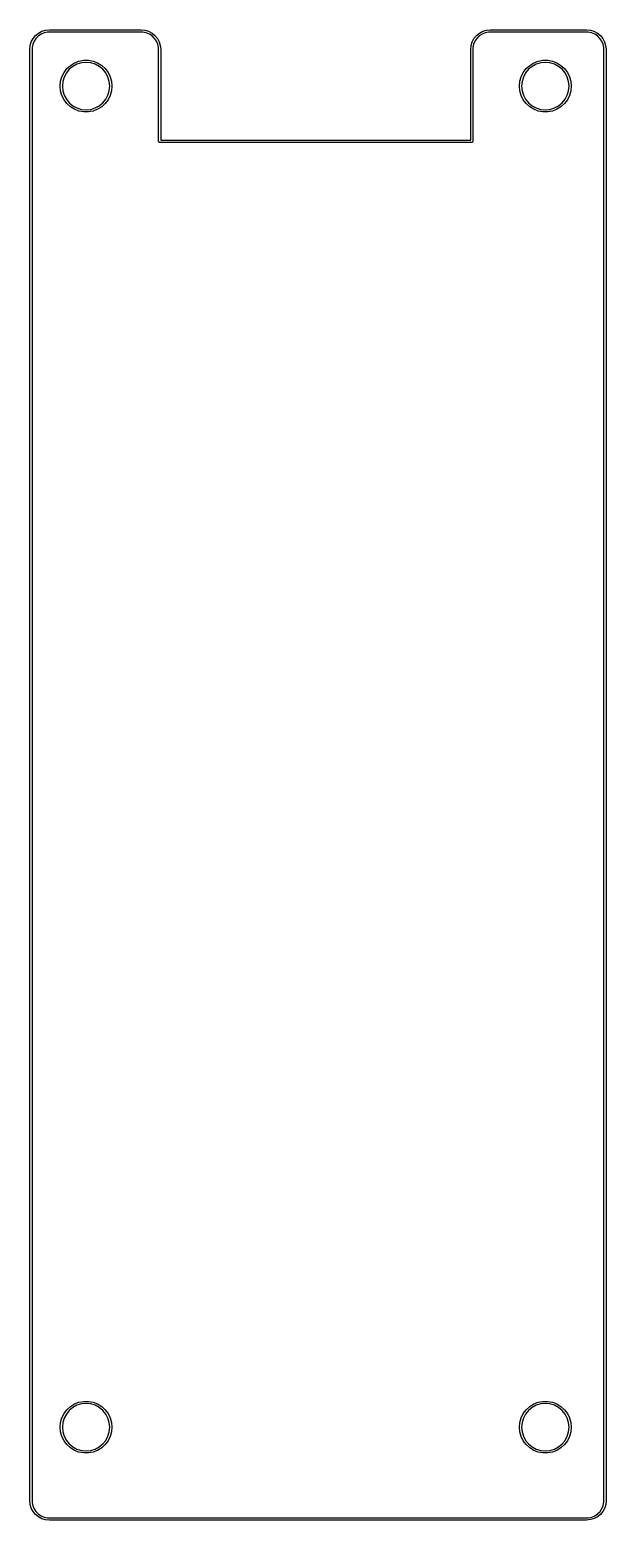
# Model space of a CAD drawing. Extents: x 124.3 to 149.2, y -132.6 to -68.2.
import ezdxf

# ---------------------------------------------------------------- set-up
doc = ezdxf.new("R2010")
doc.units = 0
doc.layers.add('BLACK', color=7, linetype='CONTINUOUS')

msp = doc.modelspace()

# ---------------------------------------------------------------- linework, layer by layer
at = {"layer": 'BLACK', "linetype": 'CONTINUOUS'}
for p, q in [((124.719, -68.2984), (124.865, -68.2204)), ((124.865, -68.2204), (125.023, -68.1724)), ((125.114, -68.2562), (124.971, -68.2848)), ((125.023, -68.1724), (125.188, -68.1562)), ((125.188, -68.2562), (125.114, -68.2562)), ((125.188, -68.1562), (125.188, -68.1562)), ((125.188, -68.1562), (125.188, -68.1562)), ((125.188, -68.1562), (129.156, -68.1562)), ((129.156, -68.2562), (125.188, -68.2562)), ((129.156, -68.1562), (129.321, -68.1724)), ((129.23, -68.2562), (129.156, -68.2562)), ((129.373, -68.2848), (129.23, -68.2562)), ((129.321, -68.1724), (129.479, -68.2204)), ((129.479, -68.2204), (129.625, -68.2984)), ((143.769, -68.2984), (143.915, -68.2204)), ((143.915, -68.2204), (144.073, -68.1724)), ((144.164, -68.2562), (144.021, -68.2848)), ((144.073, -68.1724), (144.238, -68.1562)), ((144.238, -68.2562), (144.164, -68.2562)), ((144.238, -68.1562), (144.238, -68.1562)), ((144.238, -68.1562), (144.238, -68.1562)), ((144.238, -68.1562), (148.4, -68.1562)), ((148.4, -68.2562), (144.238, -68.2562)), ((148.4, -68.1562), (148.4, -68.1562)), ((148.4, -68.1562), (148.4, -68.1562)), ((148.4, -68.1562), (148.565, -68.1724)), ((148.473, -68.2562), (148.4, -68.2562)), ((148.617, -68.2848), (148.473, -68.2562)), ((148.565, -68.1724), (148.723, -68.2205)), ((148.723, -68.2205), (148.869, -68.2984)), ((124.344, -68.9999), (124.36, -68.8353)), ((124.36, -68.8353), (124.408, -68.6771)), ((124.408, -68.6771), (124.486, -68.5312)), ((124.472, -68.783), (124.444, -68.9267)), ((124.528, -68.6477), (124.472, -68.783)), ((124.486, -68.5312), (124.591, -68.4033)), ((124.61, -68.5259), (124.528, -68.6477)), ((124.591, -68.4033), (124.719, -68.2984)), ((124.713, -68.4223), (124.61, -68.5259)), ((124.835, -68.3409), (124.713, -68.4223)), ((124.971, -68.2848), (124.835, -68.3409)), ((129.509, -68.3408), (129.373, -68.2848)), ((129.63, -68.4222), (129.509, -68.3408)), ((129.625, -68.2984), (129.753, -68.4033)), ((129.734, -68.5258), (129.63, -68.4222)), ((129.815, -68.6477), (129.734, -68.5258)), ((129.753, -68.4033), (129.858, -68.5312)), ((129.871, -68.783), (129.815, -68.6477)), ((129.858, -68.5312), (129.936, -68.6771)), ((129.9, -68.9267), (129.871, -68.783)), ((129.936, -68.6771), (129.984, -68.8353)), ((129.984, -68.8353), (130, -68.9998)), ((143.394, -68.9999), (143.41, -68.8353)), ((143.41, -68.8353), (143.458, -68.6771)), ((143.458, -68.6771), (143.536, -68.5312)), ((143.522, -68.783), (143.494, -68.9267)), ((143.578, -68.6477), (143.522, -68.783)), ((143.536, -68.5312), (143.641, -68.4033)), ((143.66, -68.5259), (143.578, -68.6477)), ((143.641, -68.4033), (143.769, -68.2984)), ((143.763, -68.4223), (143.66, -68.5259)), ((143.885, -68.3409), (143.763, -68.4223)), ((144.021, -68.2848), (143.885, -68.3409)), ((148.752, -68.3409), (148.617, -68.2848)), ((148.874, -68.4223), (148.752, -68.3409)), ((148.869, -68.2984), (148.997, -68.4034)), ((148.978, -68.5259), (148.874, -68.4223)), ((149.059, -68.6477), (148.978, -68.5259)), ((148.997, -68.4034), (149.101, -68.5312)), ((149.115, -68.783), (149.059, -68.6477)), ((149.101, -68.5312), (149.179, -68.6771)), ((149.144, -68.9267), (149.115, -68.783)), ((149.179, -68.6771), (149.227, -68.8353)), ((149.227, -68.8353), (149.244, -68.9998)), ((124.344, -131.706), (124.344, -68.9999)), ((124.344, -68.9999), (124.344, -68.9999)), ((124.344, -68.9999), (124.344, -68.9999)), ((124.444, -68.9267), (124.444, -68.9999)), ((124.444, -68.9999), (124.444, -131.706)), ((126.276, -69.5849), (126.469, -69.5102)), ((126.469, -69.5102), (126.672, -69.4722)), ((126.672, -69.4722), (126.878, -69.4722)), ((126.878, -69.4722), (127.082, -69.5102)), ((127.082, -69.5102), (127.274, -69.5849)), ((129.9, -68.9999), (129.9, -68.9267)), ((129.9, -72.9687), (129.9, -68.9999)), ((129.9, -68.9999), (129.9, -68.9999)), ((129.9, -68.9999), (129.9, -68.9999)), ((129.9, -68.9999), (129.9, -68.9999)), ((130, -68.9998), (130, -68.9999)), ((130, -68.9999), (130, -72.9187)), ((143.394, -72.9187), (143.394, -68.9999)), ((143.394, -68.9999), (143.394, -68.9999)), ((143.394, -68.9999), (143.394, -68.9999)), ((143.494, -68.9267), (143.494, -68.9999)), ((143.494, -68.9999), (143.494, -72.9687)), ((146.12, -69.5849), (146.312, -69.5102)), ((146.312, -69.5102), (146.515, -69.4722)), ((146.515, -69.4722), (146.722, -69.4722)), ((146.722, -69.4722), (146.925, -69.5102)), ((146.925, -69.5102), (147.118, -69.5849)), ((149.144, -69), (149.144, -68.9267)), ((149.15, -131.7), (149.144, -69)), ((149.144, -69), (149.144, -69)), ((149.144, -69), (149.144, -69)), ((149.144, -69), (149.144, -69)), ((149.244, -68.9998), (149.244, -68.9999)), ((149.244, -68.9999), (149.25, -131.7)), ((125.674, -70.3817), (125.731, -70.1829)), ((125.731, -70.1829), (125.823, -69.9978)), ((125.823, -69.9978), (125.947, -69.8329)), ((125.923, -70.018), (125.828, -70.1952)), ((126.05, -69.8627), (125.923, -70.018)), ((125.947, -69.8329), (126.1, -69.6937)), ((126.206, -69.7352), (126.05, -69.8627)), ((126.1, -69.6937), (126.276, -69.5849)), ((126.383, -69.6405), (126.206, -69.7352)), ((126.575, -69.5822), (126.383, -69.6405)), ((126.775, -69.5625), (126.575, -69.5822)), ((126.975, -69.5822), (126.775, -69.5625)), ((127.167, -69.6405), (126.975, -69.5822)), ((127.344, -69.7352), (127.167, -69.6405)), ((127.274, -69.5849), (127.45, -69.6937)), ((127.5, -69.8627), (127.344, -69.7352)), ((127.45, -69.6937), (127.603, -69.8329)), ((127.627, -70.018), (127.5, -69.8627)), ((127.603, -69.8329), (127.727, -69.9978)), ((127.722, -70.1952), (127.627, -70.018)), ((127.727, -69.9978), (127.819, -70.1829)), ((127.819, -70.1829), (127.876, -70.3817)), ((145.518, -70.3817), (145.574, -70.1829)), ((145.574, -70.1829), (145.667, -69.9978)), ((145.667, -69.9978), (145.791, -69.8329)), ((145.767, -70.018), (145.672, -70.1952)), ((145.894, -69.8627), (145.767, -70.018)), ((145.791, -69.8329), (145.944, -69.6937)), ((146.049, -69.7352), (145.894, -69.8627)), ((145.944, -69.6937), (146.12, -69.5849)), ((146.227, -69.6405), (146.049, -69.7352)), ((146.419, -69.5822), (146.227, -69.6405)), ((146.619, -69.5625), (146.419, -69.5822)), ((146.819, -69.5822), (146.619, -69.5625)), ((147.011, -69.6405), (146.819, -69.5822)), ((147.188, -69.7352), (147.011, -69.6405)), ((147.118, -69.5849), (147.294, -69.6937)), ((147.344, -69.8627), (147.188, -69.7352)), ((147.294, -69.6937), (147.446, -69.8329)), ((147.471, -70.018), (147.344, -69.8627)), ((147.446, -69.8329), (147.571, -69.9978)), ((147.566, -70.1952), (147.471, -70.018)), ((147.571, -69.9978), (147.663, -70.1829)), ((147.663, -70.1829), (147.72, -70.3817)), ((125.655, -70.5874), (125.674, -70.3817)), ((125.674, -70.7932), (125.655, -70.5874)), ((125.731, -70.992), (125.674, -70.7932)), ((125.77, -70.3875), (125.75, -70.5874)), ((125.75, -70.5874), (125.77, -70.7874)), ((125.828, -70.1952), (125.77, -70.3875)), ((125.77, -70.7874), (125.828, -70.9797)), ((127.78, -70.3875), (127.722, -70.1952)), ((127.722, -70.9797), (127.78, -70.7874)), ((127.8, -70.5874), (127.78, -70.3875)), ((127.78, -70.7874), (127.8, -70.5874)), ((127.876, -70.7932), (127.819, -70.992)), ((127.876, -70.3817), (127.895, -70.5874)), ((127.895, -70.5874), (127.876, -70.7932)), ((145.499, -70.5874), (145.518, -70.3817)), ((145.518, -70.7932), (145.499, -70.5874)), ((145.574, -70.992), (145.518, -70.7932)), ((145.614, -70.3875), (145.594, -70.5874)), ((145.594, -70.5874), (145.614, -70.7874)), ((145.672, -70.1952), (145.614, -70.3875)), ((145.614, -70.7874), (145.672, -70.9797)), ((147.624, -70.3875), (147.566, -70.1952)), ((147.566, -70.9797), (147.624, -70.7874)), ((147.644, -70.5874), (147.624, -70.3875)), ((147.624, -70.7874), (147.644, -70.5874)), ((147.72, -70.7932), (147.663, -70.992)), ((147.72, -70.3817), (147.739, -70.5874)), ((147.739, -70.5874), (147.72, -70.7932)), ((125.823, -71.1771), (125.731, -70.992)), ((125.947, -71.342), (125.823, -71.1771)), ((125.828, -70.9797), (125.923, -71.1569)), ((125.923, -71.1569), (126.05, -71.3122)), ((126.1, -71.4812), (125.947, -71.342)), ((126.05, -71.3122), (126.206, -71.4397)), ((126.206, -71.4397), (126.383, -71.5344)), ((127.167, -71.5344), (127.344, -71.4397)), ((127.344, -71.4397), (127.5, -71.3122)), ((127.603, -71.342), (127.45, -71.4812)), ((127.5, -71.3122), (127.627, -71.1569)), ((127.727, -71.1771), (127.603, -71.342)), ((127.627, -71.1569), (127.722, -70.9797)), ((127.819, -70.992), (127.727, -71.1771)), ((145.667, -71.1771), (145.574, -70.992)), ((145.791, -71.342), (145.667, -71.1771)), ((145.672, -70.9797), (145.767, -71.1569)), ((145.767, -71.1569), (145.894, -71.3122)), ((145.944, -71.4812), (145.791, -71.342)), ((145.894, -71.3122), (146.049, -71.4397)), ((146.049, -71.4397), (146.227, -71.5344)), ((147.011, -71.5344), (147.188, -71.4397)), ((147.188, -71.4397), (147.344, -71.3122)), ((147.446, -71.342), (147.294, -71.4812)), ((147.344, -71.3122), (147.471, -71.1569)), ((147.571, -71.1771), (147.446, -71.342)), ((147.471, -71.1569), (147.566, -70.9797)), ((147.663, -70.992), (147.571, -71.1771)), ((126.276, -71.59), (126.1, -71.4812)), ((126.469, -71.6647), (126.276, -71.59)), ((126.383, -71.5344), (126.575, -71.5927)), ((126.672, -71.7027), (126.469, -71.6647)), ((126.575, -71.5927), (126.775, -71.6124)), ((126.878, -71.7027), (126.672, -71.7027)), ((126.775, -71.6124), (126.975, -71.5927)), ((127.082, -71.6647), (126.878, -71.7027)), ((126.975, -71.5927), (127.167, -71.5344)), ((127.274, -71.59), (127.082, -71.6647)), ((127.45, -71.4812), (127.274, -71.59)), ((146.12, -71.59), (145.944, -71.4812)), ((146.312, -71.6647), (146.12, -71.59)), ((146.227, -71.5344), (146.419, -71.5927)), ((146.515, -71.7027), (146.312, -71.6647)), ((146.419, -71.5927), (146.619, -71.6124)), ((146.722, -71.7027), (146.515, -71.7027)), ((146.619, -71.6124), (146.819, -71.5927)), ((146.925, -71.6647), (146.722, -71.7027)), ((146.819, -71.5927), (147.011, -71.5344)), ((147.118, -71.59), (146.925, -71.6647)), ((147.294, -71.4812), (147.118, -71.59)), ((129.915, -73.0041), (129.9, -72.9687)), ((129.95, -73.0187), (129.915, -73.0041)), ((143.444, -73.0187), (129.95, -73.0187)), ((130, -72.9187), (143.394, -72.9187)), ((143.479, -73.0041), (143.444, -73.0187)), ((143.494, -72.9687), (143.479, -73.0041)), ((126.276, -127.529), (126.469, -127.454)), ((126.469, -127.454), (126.672, -127.416)), ((126.672, -127.416), (126.878, -127.416)), ((126.878, -127.416), (127.082, -127.454)), ((127.082, -127.454), (127.274, -127.529)), ((146.12, -127.529), (146.312, -127.454)), ((146.312, -127.454), (146.515, -127.416)), ((146.515, -127.416), (146.722, -127.416)), ((146.722, -127.416), (146.925, -127.454)), ((146.925, -127.454), (147.118, -127.529)), ((125.674, -128.325), (125.731, -128.127)), ((125.731, -128.127), (125.823, -127.942)), ((125.828, -128.139), (125.77, -128.331)), ((125.823, -127.942), (125.947, -127.777)), ((125.923, -127.962), (125.828, -128.139)), ((126.05, -127.806), (125.923, -127.962)), ((125.947, -127.777), (126.1, -127.637)), ((126.206, -127.679), (126.05, -127.806)), ((126.1, -127.637), (126.276, -127.529)), ((126.383, -127.584), (126.206, -127.679)), ((126.575, -127.526), (126.383, -127.584)), ((126.775, -127.506), (126.575, -127.526)), ((126.975, -127.526), (126.775, -127.506)), ((127.167, -127.584), (126.975, -127.526)), ((127.344, -127.679), (127.167, -127.584)), ((127.274, -127.529), (127.45, -127.637)), ((127.5, -127.806), (127.344, -127.679)), ((127.45, -127.637), (127.603, -127.777)), ((127.627, -127.962), (127.5, -127.806)), ((127.603, -127.777), (127.727, -127.942)), ((127.722, -128.139), (127.627, -127.962)), ((127.78, -128.331), (127.722, -128.139)), ((127.727, -127.942), (127.819, -128.127)), ((127.819, -128.127), (127.876, -128.325)), ((145.518, -128.325), (145.574, -128.127)), ((145.574, -128.127), (145.667, -127.942)), ((145.672, -128.139), (145.614, -128.331)), ((145.667, -127.942), (145.791, -127.777)), ((145.767, -127.962), (145.672, -128.139)), ((145.894, -127.806), (145.767, -127.962)), ((145.791, -127.777), (145.944, -127.637)), ((146.049, -127.679), (145.894, -127.806)), ((145.944, -127.637), (146.12, -127.529)), ((146.227, -127.584), (146.049, -127.679)), ((146.419, -127.526), (146.227, -127.584)), ((146.619, -127.506), (146.419, -127.526)), ((146.819, -127.526), (146.619, -127.506)), ((147.011, -127.584), (146.819, -127.526)), ((147.188, -127.679), (147.011, -127.584)), ((147.118, -127.529), (147.294, -127.637)), ((147.344, -127.806), (147.188, -127.679)), ((147.294, -127.637), (147.446, -127.777)), ((147.471, -127.962), (147.344, -127.806)), ((147.446, -127.777), (147.571, -127.942)), ((147.566, -128.139), (147.471, -127.962)), ((147.624, -128.331), (147.566, -128.139)), ((147.571, -127.942), (147.663, -128.127)), ((147.663, -128.127), (147.72, -128.325)), ((125.655, -128.531), (125.674, -128.325)), ((125.674, -128.737), (125.655, -128.531)), ((125.731, -128.936), (125.674, -128.737)), ((125.77, -128.331), (125.75, -128.531)), ((125.75, -128.531), (125.77, -128.731)), ((125.77, -128.731), (125.828, -128.923)), ((127.722, -128.923), (127.78, -128.731)), ((127.8, -128.531), (127.78, -128.331)), ((127.78, -128.731), (127.8, -128.531)), ((127.876, -128.737), (127.819, -128.936)), ((127.876, -128.325), (127.895, -128.531)), ((127.895, -128.531), (127.876, -128.737)), ((145.499, -128.531), (145.518, -128.325)), ((145.518, -128.737), (145.499, -128.531)), ((145.574, -128.936), (145.518, -128.737)), ((145.614, -128.331), (145.594, -128.531)), ((145.594, -128.531), (145.614, -128.731)), ((145.614, -128.731), (145.672, -128.923)), ((147.566, -128.923), (147.624, -128.731)), ((147.644, -128.531), (147.624, -128.331)), ((147.624, -128.731), (147.644, -128.531)), ((147.72, -128.737), (147.663, -128.936)), ((147.72, -128.325), (147.739, -128.531)), ((147.739, -128.531), (147.72, -128.737)), ((125.823, -129.121), (125.731, -128.936)), ((125.947, -129.286), (125.823, -129.121)), ((125.828, -128.923), (125.923, -129.101)), ((125.923, -129.101), (126.05, -129.256)), ((126.1, -129.425), (125.947, -129.286)), ((126.05, -129.256), (126.206, -129.383)), ((126.276, -129.534), (126.1, -129.425)), ((126.206, -129.383), (126.383, -129.478)), ((127.167, -129.478), (127.344, -129.383)), ((127.45, -129.425), (127.274, -129.534)), ((127.344, -129.383), (127.5, -129.256)), ((127.603, -129.286), (127.45, -129.425)), ((127.5, -129.256), (127.627, -129.101)), ((127.727, -129.121), (127.603, -129.286)), ((127.627, -129.101), (127.722, -128.923)), ((127.819, -128.936), (127.727, -129.121)), ((145.667, -129.121), (145.574, -128.936)), ((145.791, -129.286), (145.667, -129.121)), ((145.672, -128.923), (145.767, -129.101)), ((145.767, -129.101), (145.894, -129.256)), ((145.944, -129.425), (145.791, -129.286)), ((145.894, -129.256), (146.049, -129.383)), ((146.12, -129.534), (145.944, -129.425)), ((146.049, -129.383), (146.227, -129.478)), ((147.011, -129.478), (147.188, -129.383)), ((147.294, -129.425), (147.118, -129.534)), ((147.188, -129.383), (147.344, -129.256)), ((147.446, -129.286), (147.294, -129.425)), ((147.344, -129.256), (147.471, -129.101)), ((147.571, -129.121), (147.446, -129.286)), ((147.471, -129.101), (147.566, -128.923)), ((147.663, -128.936), (147.571, -129.121)), ((126.469, -129.608), (126.276, -129.534)), ((126.383, -129.478), (126.575, -129.536)), ((126.672, -129.646), (126.469, -129.608)), ((126.575, -129.536), (126.775, -129.556)), ((126.878, -129.646), (126.672, -129.646)), ((126.775, -129.556), (126.975, -129.536)), ((127.082, -129.608), (126.878, -129.646)), ((126.975, -129.536), (127.167, -129.478)), ((127.274, -129.534), (127.082, -129.608)), ((146.312, -129.608), (146.12, -129.534)), ((146.227, -129.478), (146.419, -129.536)), ((146.515, -129.646), (146.312, -129.608)), ((146.419, -129.536), (146.619, -129.556)), ((146.722, -129.646), (146.515, -129.646)), ((146.619, -129.556), (146.819, -129.536)), ((146.925, -129.608), (146.722, -129.646)), ((146.819, -129.536), (147.011, -129.478)), ((147.118, -129.534), (146.925, -129.608)), ((124.36, -131.871), (124.344, -131.706)), ((124.344, -131.706), (124.344, -131.706)), ((124.344, -131.706), (124.344, -131.706)), ((124.344, -131.706), (124.344, -131.706)), ((124.408, -132.029), (124.36, -131.871)), ((124.444, -131.706), (124.444, -131.706)), ((124.444, -131.706), (124.444, -131.779)), ((124.444, -131.779), (124.472, -131.923)), ((124.472, -131.923), (124.528, -132.058)), ((149.065, -132.052), (149.121, -131.917)), ((149.121, -131.917), (149.15, -131.773)), ((149.15, -131.773), (149.15, -131.7)), ((149.15, -131.7), (149.15, -131.7)), ((149.234, -131.865), (149.186, -132.023)), ((149.25, -131.7), (149.234, -131.865)), ((149.25, -131.7), (149.25, -131.7)), ((149.25, -131.7), (149.25, -131.7)), ((124.486, -132.175), (124.408, -132.029)), ((124.591, -132.303), (124.486, -132.175)), ((124.528, -132.058), (124.61, -132.18)), ((124.719, -132.408), (124.591, -132.303)), ((124.61, -132.18), (124.713, -132.284)), ((124.713, -132.284), (124.835, -132.365)), ((124.865, -132.486), (124.719, -132.408)), ((124.835, -132.365), (124.971, -132.421)), ((125.023, -132.534), (124.865, -132.486)), ((124.971, -132.421), (125.114, -132.45)), ((125.188, -132.55), (125.023, -132.534)), ((125.114, -132.45), (125.188, -132.45)), ((125.188, -132.45), (148.406, -132.444)), ((148.406, -132.544), (125.188, -132.55)), ((125.188, -132.55), (125.188, -132.55)), ((125.188, -132.55), (125.188, -132.55)), ((148.406, -132.444), (148.406, -132.444)), ((148.406, -132.444), (148.406, -132.444)), ((148.406, -132.444), (148.406, -132.444)), ((148.406, -132.444), (148.479, -132.444)), ((148.571, -132.527), (148.406, -132.544)), ((148.406, -132.544), (148.406, -132.544)), ((148.479, -132.444), (148.623, -132.415)), ((148.729, -132.479), (148.571, -132.527)), ((148.623, -132.415), (148.759, -132.359)), ((148.875, -132.401), (148.729, -132.479)), ((148.759, -132.359), (148.88, -132.278)), ((149.003, -132.297), (148.875, -132.401)), ((148.88, -132.278), (148.984, -132.174)), ((148.984, -132.174), (149.065, -132.052)), ((149.108, -132.169), (149.003, -132.297)), ((149.186, -132.023), (149.108, -132.169))]:
    msp.add_line(p, q, dxfattribs=at)

doc.saveas('drawing.dxf')
